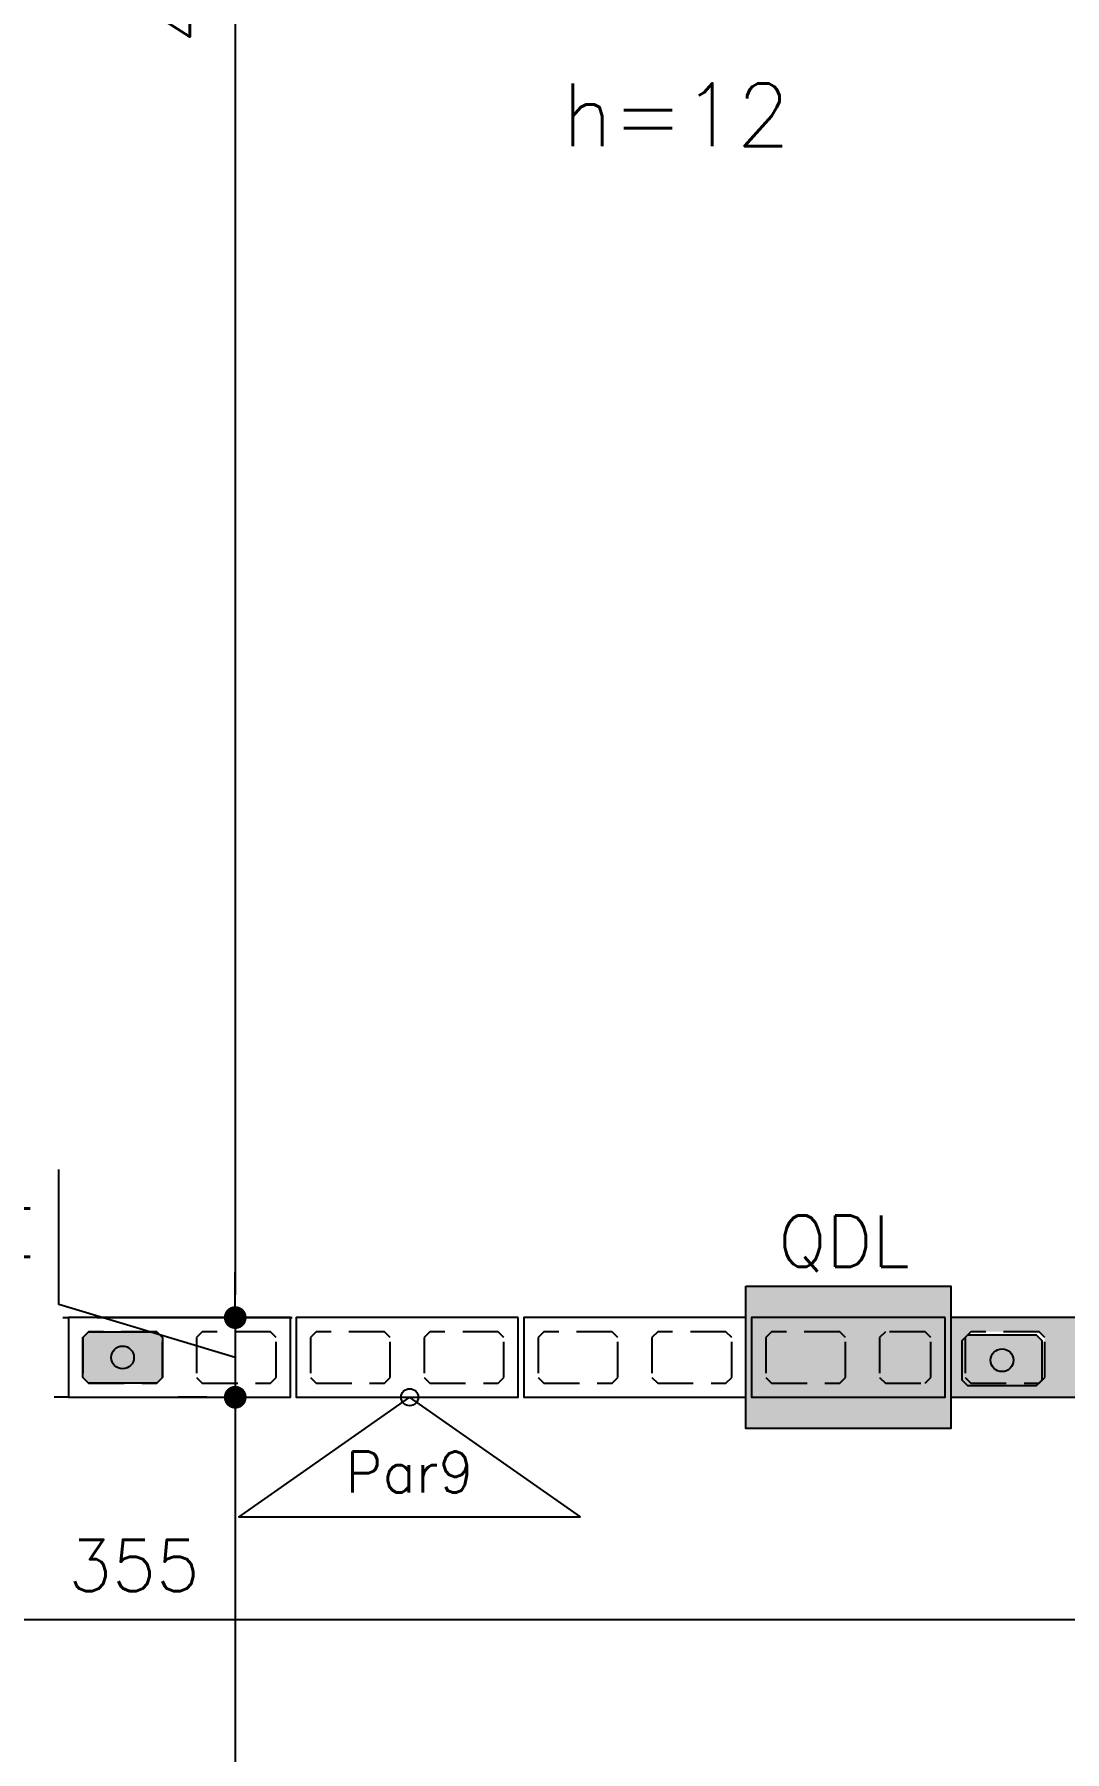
# Model space of a CAD drawing. Extents: x -14651 to 4579, y -10691 to -1290.
# Drawn here: x 1033.5 to 1214.5, y -9575.9 to -9274.1 of the extents above; entities that cross this region are included whole.
import ezdxf
from ezdxf.enums import TextEntityAlignment as Align

# ---------------------------------------------------------------- set-up
doc = ezdxf.new("R2010")
doc.units = 0
doc.header["$LTSCALE"] = 25
doc.linetypes.add('DASHED2', pattern=[0.375, 0.25, -0.125])
doc.linetypes.add('ESTILO_TQS_0002', pattern=[0.4, 0.1, -0.3])
for name, color, linetype in [('213', 252, 'Continuous'), ('241', 2, 'Continuous'), ('247', 50, 'Continuous'), ('248', 100, 'Continuous'), ('ABERTURAS', 53, 'Continuous'), ('Arranque', 14, 'Continuous'), ('COTA', 1, 'Continuous'), ('FERRO', 5, 'Continuous'), ('L-D', 2, 'Continuous'), ('PORTA', 3, 'ESTILO_TQS_0002'), ('TJANELA', 2, 'Continuous')]:
    doc.layers.add(name, color=color, linetype=linetype)
doc.styles.add('COTA', font='romans.shx')
doc.styles.get("Standard").update_dxf_attribs({"font": 'romans.shx'})
doc.styles.add('Texto1', font='romans.shx', dxfattribs={"height": 9})
doc.dimstyles.new('forma', dxfattribs={"dimscale": 5, "dimtxt": 1.8, "dimasz": 0.8, "dimexe": 2, "dimexo": 1, "dimgap": 1, "dimtad": 1, "dimdec": 1, "dimzin": 9, "dimtxsty": 'COTA', "dimblk1": 'DOT', "dimblk2": 'DOT', "dimsah": 1, "dimcen": 0, "dimdle": 1, "dimclrd": 256, "dimclre": 256, "dimclrt": 2, "dimadec": 0, "dimazin": 0, "dimtfac": 1, "dimtdec": 0, "dimtmove": 0, "dimatfit": 3, "dimfxl": 1, "dimtolj": 1, "dimtzin": 0, "dimarcsym": 0})

# ---------------------------------------------------------------- blocks, each defined once
blk = doc.blocks.new('P3515')
at = {"layer": '248'}
h = blk.add_hatch(color=100, dxfattribs=at)
h.paths.add_polyline_path([(17, 7), (-17, 7), (-17, -7), (17, -7)])
h.paths.add_polyline_path([(-5.5, -3.5), (-6.5, -4.5), (-13.5, -4.5), (-14.5, -3.5), (-14.5, 3.5), (-13.5, 4.5), (-6.5, 4.5), (-5.5, 3.5)], flags=16)
h.paths.add_polyline_path([(0.5, 3.5), (1.5, 4.5), (13.5, 4.5), (14.5, 3.5), (14.5, -3.5), (13.5, -4.5), (1.5, -4.5), (0.5, -3.5)], flags=16)
blk.add_lwpolyline([(-17, -7), (17, -7), (17, 7), (-17, 7), (-17, -7)])
at = {"color": 1, "linetype": 'DASHED2'}
for points in [[(-14.5, -3.5), (-13.5, -4.5), (-6.5, -4.5), (-5.5, -3.5), (-5.5, 3.5), (-6.5, 4.5), (-13.5, 4.5), (-14.5, 3.5), (-14.5, -3.5)], [(0.5, -3.5), (1.5, -4.5), (13.5, -4.5), (14.5, -3.5), (14.5, 3.5), (13.5, 4.5), (1.5, 4.5), (0.5, 3.5), (0.5, -3.5)]]:
    blk.add_lwpolyline(points, dxfattribs=at)
blk = doc.blocks.new('P4015', base_point=(5842102.11612, -8124149.02973))
blk.add_lwpolyline([(5842082.61612, -8124156.02973), (5842121.61612, -8124156.02973), (5842121.61612, -8124142.02973), (5842082.61612, -8124142.02973), (5842082.61612, -8124156.02973)])
at = {"color": 1, "linetype": 'DASHED2'}
for points in [[(5842085.11612, -8124152.52973), (5842086.11612, -8124153.52973), (5842098.11612, -8124153.52973), (5842099.11612, -8124152.52973), (5842099.11612, -8124145.52973), (5842098.11612, -8124144.52973), (5842086.11612, -8124144.52973), (5842085.11612, -8124145.52973), (5842085.11612, -8124152.52973)], [(5842105.11612, -8124152.52973), (5842106.11612, -8124153.52973), (5842118.11612, -8124153.52973), (5842119.11612, -8124152.52973), (5842119.11612, -8124145.52973), (5842118.11612, -8124144.52973), (5842106.11612, -8124144.52973), (5842105.11612, -8124145.52973), (5842105.11612, -8124152.52973)]]:
    blk.add_lwpolyline(points, dxfattribs=at)
blk = doc.blocks.new('GR-1409')
at = {"layer": '213'}
h = blk.add_hatch(color=256, dxfattribs=at)
h.paths.add_polyline_path([(-6, 4.5), (-7, 3.5), (-7, -3.5), (-6, -4.5), (6, -4.5), (7, -3.5), (7, 3.5), (6, 4.5)])
h.paths.add_polyline_path([(-2, 0, 1), (2, 0, 1)], flags=16)
at = {"layer": 'Arranque'}
blk.add_hatch(color=256, dxfattribs=at).paths.add_polyline_path([(-2, 0, 1), (2, 0, 1)])
at = {"layer": '213'}
blk.add_lwpolyline([(-7, 3.5), (-6, 4.5), (6, 4.5), (7, 3.5), (7, -3.5), (6, -4.5), (-6, -4.5), (-7, -3.5), (-7, 3.5)], dxfattribs=at)
at = {"layer": 'FERRO', "linetype": 'Continuous'}
blk.add_circle((0, 0), 2, dxfattribs=at)
blk = doc.blocks.new('_IDNPAR_2')
at = {"color": 3}
blk.add_lwpolyline([(1, -0.7), (0, 0), (-1, -0.7)], close=True, dxfattribs=at)
blk.add_circle((0, 0), 0.05, dxfattribs=at)
at = {"layer": '247', "color": 2, "style": 'COTA', "flags": 8}
blk.add_attdef('ID', text='', height=0.24, dxfattribs=at).set_placement((0, -0.438), align=Align.MIDDLE_CENTER)
blk = doc.blocks.new('_Dot')
at = {"color": 0, "linetype": 'ByBlock', "lineweight": -2}
blk.add_line((-0.5, 0), (-1, 0), dxfattribs=at)
at = {"color": 0, "linetype": 'ByBlock', "const_width": 0.5}
blk.add_lwpolyline([(-0.25, 0, 1), (0.25, 0, 1)], format="xyb", close=True, dxfattribs=at)
blk = doc.blocks.new('*D169')
at = {"layer": 'COTA', "lineweight": -2, "transparency": 16777216}
for p, q in [((1038.52, -9028.6), (1078.81, -9028.6)), ((1068.81, -9032.6), (1068.81, -9495.6)), ((1044.52, -9499.6), (1078.81, -9499.6))]:
    blk.add_line(p, q, dxfattribs=at)
at = {"layer": 'Defpoints', "color": 0, "transparency": 16777216}
for p in [(1033.52, -9028.6), (1039.52, -9499.6), (1068.81, -9499.6)]:
    blk.add_point(p, dxfattribs=at)
at = {"layer": 'COTA', "lineweight": -2, "transparency": 16777216, "xscale": 4, "yscale": 4, "zscale": 4}
for p, rotation in [((1068.81, -9028.6), 90), ((1068.81, -9499.6), 270)]:
    blk.add_blockref('_Dot', p, dxfattribs=dict(at, rotation=rotation))
at = {"layer": 'COTA', "color": 2, "transparency": 16777216, "insert": (1059.31, -9264.1), "char_height": 9, "attachment_point": 5, "rotation": 90, "style": 'COTA'}
blk.add_mtext('\\A1;471 ', dxfattribs=at)
blk = doc.blocks.new('*D170')
at = {"layer": 'COTA', "lineweight": -2, "transparency": 16777216}
for p, q in [((1037.81, -9497.3), (1037.81, -9473.58)), ((1068.81, -9495.6), (1068.81, -9491.6)), ((1068.81, -9506.6), (1037.81, -9497.3)), ((1044.52, -9499.6), (1078.81, -9499.6)), ((1068.81, -9499.6), (1068.81, -9513.6)), ((1068.81, -9499.6), (1068.81, -9513.6)), ((1063.81, -9513.6), (1058.81, -9513.6)), ((1068.81, -9517.6), (1068.81, -9521.6))]:
    blk.add_line(p, q, dxfattribs=at)
at = {"layer": 'Defpoints', "color": 0, "transparency": 16777216}
for p in [(1039.52, -9499.6), (1068.81, -9513.6), (1068.81, -9513.6)]:
    blk.add_point(p, dxfattribs=at)
at = {"layer": 'COTA', "lineweight": -2, "transparency": 16777216, "xscale": 4, "yscale": 4, "zscale": 4}
for p, rotation in [((1068.81, -9499.6), 270), ((1068.81, -9513.6), 90)]:
    blk.add_blockref('_Dot', p, dxfattribs=dict(at, rotation=rotation))
at = {"layer": 'COTA', "color": 2, "transparency": 16777216, "insert": (1028.31, -9485.44), "char_height": 9, "attachment_point": 5, "rotation": 90, "style": 'COTA'}
blk.add_mtext('\\A1;14 ', dxfattribs=at)
blk = doc.blocks.new('*D171')
at = {"layer": 'COTA', "lineweight": -2, "transparency": 16777216}
for p, q in [((1063.81, -9513.6), (1058.81, -9513.6)), ((1068.81, -9517.6), (1068.81, -9660.6)), ((1209.52, -9664.6), (1058.81, -9664.6))]:
    blk.add_line(p, q, dxfattribs=at)
at = {"layer": 'Defpoints', "color": 0, "transparency": 16777216}
for p in [(1068.81, -9513.6), (1068.81, -9664.6), (1214.52, -9664.6)]:
    blk.add_point(p, dxfattribs=at)
at = {"layer": 'COTA', "lineweight": -2, "transparency": 16777216, "xscale": 4, "yscale": 4, "zscale": 4}
for p, rotation in [((1068.81, -9513.6), 90), ((1068.81, -9664.6), 270)]:
    blk.add_blockref('_Dot', p, dxfattribs=dict(at, rotation=rotation))
at = {"layer": 'COTA', "color": 2, "transparency": 16777216, "insert": (1059.31, -9589.1), "char_height": 9, "attachment_point": 5, "rotation": 90, "style": 'COTA'}
blk.add_mtext('\\A1;151 ', dxfattribs=at)
blk = doc.blocks.new('*D247')
at = {"layer": 'COTA', "lineweight": -2, "transparency": 16777216}
for p, q in [((1228.52, -9518.6), (1228.52, -9562.65)), ((873.52, -9550.84), (873.52, -9562.65)), ((877.52, -9552.65), (1224.52, -9552.65))]:
    blk.add_line(p, q, dxfattribs=at)
at = {"layer": 'Defpoints', "color": 0, "transparency": 16777216}
for p in [(1228.52, -9513.6), (873.52, -9545.84), (1228.52, -9552.65)]:
    blk.add_point(p, dxfattribs=at)
at = {"layer": 'COTA', "lineweight": -2, "transparency": 16777216, "xscale": 4, "yscale": 4, "zscale": 4, "rotation": 180}
blk.add_blockref('_Dot', (873.52, -9552.65), dxfattribs=at)
at = {"layer": 'COTA', "lineweight": -2, "transparency": 16777216, "xscale": 4, "yscale": 4, "zscale": 4}
blk.add_blockref('_Dot', (1228.52, -9552.65), dxfattribs=at)
at = {"layer": 'COTA', "color": 2, "transparency": 16777216, "insert": (1051.02, -9543.15), "char_height": 9, "attachment_point": 5, "style": 'COTA'}
blk.add_mtext('\\A1;355 ', dxfattribs=at)

msp = doc.modelspace()

# ---------------------------------------------------------------- hatches: boundary and pattern name
at = {"layer": 'ABERTURAS', "transparency": 33554457}
msp.add_hatch(color=256, dxfattribs=at).paths.add_polyline_path([(1158.52, -9494.1), (1194.52, -9494.1), (1194.52, -9519.1), (1158.52, -9519.1)])

# ---------------------------------------------------------------- linework, layer by layer
at = {"layer": 'ABERTURAS'}
msp.add_lwpolyline([(1158.52, -9494.1), (1194.52, -9494.1), (1194.52, -9519.1), (1158.52, -9519.1)], close=True, dxfattribs=at)
at = {"layer": 'PORTA'}
msp.add_lwpolyline([(948.52, -9499.6), (1039.52, -9499.6), (1039.52, -9513.6), (948.52, -9513.6)], close=True, dxfattribs=at)

# ---------------------------------------------------------------- block references
for p in [(1049.02, -9506.6), (1203.52, -9507.1)]:
    msp.add_blockref('GR-1409', p)
at = {"layer": '241', "rotation": 180}
for name, p in [('P4015', (1059.02, -9506.6)), ('P4015', (1099.02, -9506.6)), ('P4015', (1139.02, -9506.6)), ('P3515', (1176.52, -9506.6)), ('P3515', (1211.52, -9506.6))]:
    msp.add_blockref(name, p, dxfattribs=at)
at = {"layer": '247', "linetype": 'Continuous', "xscale": 30, "yscale": 30, "zscale": 30}
msp.add_blockref('_IDNPAR_2', (1099.45, -9513.6), dxfattribs=at).add_auto_attribs({'ID': 'Par9'})

# ---------------------------------------------------------------- texts
at = {"layer": 'L-D'}
msp.add_text('h=12', height=11, dxfattribs=at).set_placement((1126.22, -9293.73))
at = {"layer": 'TJANELA', "style": 'Texto1'}
msp.add_text('QDL', height=9, dxfattribs=at).set_placement((1175.75, -9490.66), align=Align.CENTER)

# ---------------------------------------------------------------- dimensions: what is measured, and where the dimension line sits
at = {"layer": 'COTA'}
for base, p1, p2, override, picture, middle in [((1068.81, -9499.6), (1033.52, -9028.6), (1039.52, -9499.6), {"dimpost": ' '}, '*D169', (1059.31, -9264.1)), ((1068.81, -9513.6), (1039.52, -9499.6), (1068.81, -9513.6), {"dimpost": ' ', "dimtmove": 1}, '*D170', (1028.31, -9492.3)), ((1068.81, -9664.6), (1068.81, -9513.6), (1214.52, -9664.6), {"dimpost": ' ', "dimtmove": 1}, '*D171', (1059.31, -9589.1))]:
    dim = msp.add_linear_dim(base=base, p1=p1, p2=p2, angle=90, dimstyle='forma', override=override, dxfattribs=at)
    dim.commit()
    dim.dimension.update_dxf_attribs({"geometry": picture, "text_midpoint": middle})
dim = msp.add_linear_dim(base=(1228.52, -9552.65), p1=(873.52, -9545.84), p2=(1228.52, -9513.6), dimstyle='forma', override={"dimpost": ' '}, dxfattribs=at)
dim.commit()
dim.dimension.update_dxf_attribs({"geometry": '*D247', "text_midpoint": (1051.02, -9543.15)})

doc.saveas('drawing.dxf')
